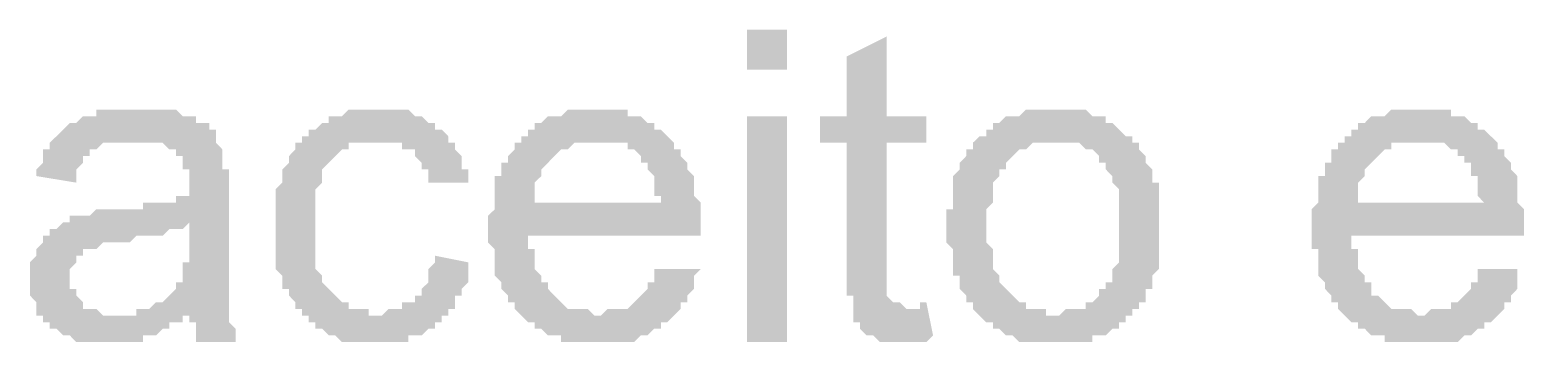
# Model space of a CAD drawing. Header units: millimetres. Extents: x 3949 to 6216, y -1987 to -943.
# Drawn here: x 4947.22 to 4958.2, y -1682.81 to -1680.52 of the extents above; entities that cross this region are included whole.
import ezdxf

# ---------------------------------------------------------------- set-up
doc = ezdxf.new("R2010")
doc.units = ezdxf.units.MM
doc.layers.add('PADRÃO DE ENTRADA', color=7, linetype='Continuous', lineweight=0)

msp = doc.modelspace()

# ---------------------------------------------------------------- hatches: boundary and pattern name
at = {"layer": 'PADRÃO DE ENTRADA', "transparency": 33554559}
for points in [[(4953.807, -1682.517), (4953.856, -1682.761), (4953.807, -1682.81), (4953.759, -1682.81), (4953.759, -1682.81), (4953.71, -1682.81), (4953.661, -1682.81), (4953.661, -1682.81), (4953.612, -1682.81), (4953.612, -1682.81), (4953.563, -1682.81), (4953.514, -1682.81), (4953.514, -1682.81), (4953.466, -1682.81), (4953.417, -1682.761), (4953.417, -1682.761), (4953.417, -1682.761), (4953.368, -1682.761), (4953.319, -1682.712), (4953.319, -1682.712), (4953.319, -1682.664), (4953.27, -1682.664), (4953.27, -1682.615), (4953.27, -1682.615), (4953.27, -1682.615), (4953.27, -1682.566), (4953.27, -1682.566), (4953.27, -1682.517), (4953.27, -1682.468), (4953.222, -1682.468), (4953.222, -1682.419), (4953.222, -1682.371), (4953.222, -1682.322), (4953.222, -1682.322), (4953.222, -1681.345), (4953.026, -1681.345), (4953.026, -1681.15), (4953.222, -1681.15), (4953.222, -1680.711), (4953.514, -1680.564), (4953.514, -1681.15), (4953.807, -1681.15), (4953.807, -1681.345), (4953.514, -1681.345), (4953.514, -1682.322), (4953.514, -1682.371), (4953.514, -1682.419), (4953.514, -1682.419), (4953.514, -1682.468), (4953.514, -1682.468), (4953.563, -1682.517), (4953.563, -1682.517), (4953.563, -1682.517), (4953.612, -1682.517), (4953.661, -1682.566), (4953.661, -1682.566), (4953.661, -1682.566), (4953.71, -1682.566), (4953.759, -1682.566), (4953.759, -1682.517), (4953.807, -1682.517)], [(4950.195, -1682.175), (4950.439, -1682.224), (4950.439, -1682.273), (4950.439, -1682.273), (4950.439, -1682.322), (4950.439, -1682.371), (4950.439, -1682.371), (4950.39, -1682.419), (4950.39, -1682.419), (4950.39, -1682.468), (4950.341, -1682.468), (4950.341, -1682.517), (4950.341, -1682.566), (4950.292, -1682.566), (4950.292, -1682.615), (4950.292, -1682.615), (4950.244, -1682.615), (4950.244, -1682.664), (4950.244, -1682.664), (4950.195, -1682.664), (4950.195, -1682.712), (4950.146, -1682.712), (4950.146, -1682.712), (4950.097, -1682.761), (4950.048, -1682.761), (4950.048, -1682.761), (4949.999, -1682.761), (4949.999, -1682.81), (4949.951, -1682.81), (4949.902, -1682.81), (4949.902, -1682.81), (4949.853, -1682.81), (4949.853, -1682.81), (4949.804, -1682.81), (4949.755, -1682.81), (4949.755, -1682.81), (4949.706, -1682.81), (4949.658, -1682.81), (4949.609, -1682.81), (4949.609, -1682.81), (4949.56, -1682.81), (4949.56, -1682.81), (4949.511, -1682.81), (4949.462, -1682.761), (4949.462, -1682.761), (4949.414, -1682.761), (4949.414, -1682.761), (4949.365, -1682.712), (4949.365, -1682.712), (4949.316, -1682.712), (4949.316, -1682.664), (4949.267, -1682.664), (4949.267, -1682.615), (4949.218, -1682.615), (4949.218, -1682.615), (4949.218, -1682.566), (4949.169, -1682.566), (4949.169, -1682.517), (4949.169, -1682.517), (4949.121, -1682.468), (4949.121, -1682.468), (4949.121, -1682.419), (4949.072, -1682.419), (4949.072, -1682.371), (4949.072, -1682.371), (4949.072, -1682.322), (4949.072, -1682.322), (4949.023, -1682.273), (4949.023, -1682.224), (4949.023, -1682.224), (4949.023, -1682.175), (4949.023, -1682.127), (4949.023, -1682.127), (4949.023, -1682.078), (4949.023, -1682.029), (4949.023, -1681.98), (4949.023, -1681.98), (4949.023, -1681.931), (4949.023, -1681.882), (4949.023, -1681.882), (4949.023, -1681.834), (4949.023, -1681.785), (4949.023, -1681.785), (4949.023, -1681.736), (4949.023, -1681.687), (4949.023, -1681.687), (4949.072, -1681.638), (4949.072, -1681.59), (4949.072, -1681.59), (4949.072, -1681.541), (4949.072, -1681.541), (4949.121, -1681.492), (4949.121, -1681.492), (4949.121, -1681.443), (4949.121, -1681.443), (4949.169, -1681.394), (4949.169, -1681.394), (4949.169, -1681.345), (4949.218, -1681.345), (4949.218, -1681.297), (4949.267, -1681.297), (4949.267, -1681.248), (4949.267, -1681.248), (4949.316, -1681.248), (4949.365, -1681.199), (4949.365, -1681.199), (4949.365, -1681.199), (4949.414, -1681.199), (4949.414, -1681.15), (4949.462, -1681.15), (4949.511, -1681.15), (4949.511, -1681.15), (4949.56, -1681.101), (4949.56, -1681.101), (4949.609, -1681.101), (4949.658, -1681.101), (4949.658, -1681.101), (4949.706, -1681.101), (4949.755, -1681.101), (4949.755, -1681.101), (4949.804, -1681.101), (4949.853, -1681.101), (4949.853, -1681.101), (4949.902, -1681.101), (4949.951, -1681.101), (4949.951, -1681.101), (4949.999, -1681.101), (4950.048, -1681.15), (4950.048, -1681.15), (4950.097, -1681.15), (4950.097, -1681.15), (4950.146, -1681.199), (4950.146, -1681.199), (4950.195, -1681.199), (4950.195, -1681.248), (4950.244, -1681.248), (4950.244, -1681.248), (4950.292, -1681.297), (4950.292, -1681.297), (4950.292, -1681.345), (4950.341, -1681.345), (4950.341, -1681.394), (4950.341, -1681.394), (4950.39, -1681.443), (4950.39, -1681.492), (4950.39, -1681.492), (4950.39, -1681.541), (4950.439, -1681.541), (4950.439, -1681.59), (4950.439, -1681.638), (4950.146, -1681.638), (4950.146, -1681.638), (4950.146, -1681.59), (4950.146, -1681.541), (4950.097, -1681.541), (4950.097, -1681.492), (4950.097, -1681.492), (4950.048, -1681.443), (4950.048, -1681.443), (4950.048, -1681.394), (4949.999, -1681.394), (4949.999, -1681.394), (4949.951, -1681.394), (4949.951, -1681.345), (4949.902, -1681.345), (4949.902, -1681.345), (4949.853, -1681.345), (4949.804, -1681.345), (4949.804, -1681.345), (4949.755, -1681.345), (4949.755, -1681.345), (4949.706, -1681.345), (4949.658, -1681.345), (4949.658, -1681.345), (4949.609, -1681.345), (4949.609, -1681.345), (4949.56, -1681.345), (4949.56, -1681.394), (4949.511, -1681.394), (4949.511, -1681.394), (4949.462, -1681.443), (4949.462, -1681.443), (4949.414, -1681.492), (4949.414, -1681.492), (4949.414, -1681.492), (4949.365, -1681.541), (4949.365, -1681.541), (4949.365, -1681.59), (4949.365, -1681.59), (4949.365, -1681.638), (4949.316, -1681.687), (4949.316, -1681.687), (4949.316, -1681.736), (4949.316, -1681.785), (4949.316, -1681.785), (4949.316, -1681.834), (4949.316, -1681.882), (4949.316, -1681.882), (4949.316, -1681.931), (4949.316, -1681.98), (4949.316, -1681.98), (4949.316, -1682.029), (4949.316, -1682.078), (4949.316, -1682.127), (4949.316, -1682.127), (4949.316, -1682.175), (4949.316, -1682.224), (4949.316, -1682.224), (4949.316, -1682.273), (4949.365, -1682.322), (4949.365, -1682.322), (4949.365, -1682.371), (4949.365, -1682.371), (4949.414, -1682.419), (4949.414, -1682.419), (4949.414, -1682.419), (4949.414, -1682.419), (4949.462, -1682.468), (4949.462, -1682.468), (4949.511, -1682.517), (4949.511, -1682.517), (4949.56, -1682.517), (4949.56, -1682.566), (4949.609, -1682.566), (4949.609, -1682.566), (4949.658, -1682.566), (4949.706, -1682.566), (4949.706, -1682.615), (4949.755, -1682.615), (4949.755, -1682.615), (4949.804, -1682.615), (4949.853, -1682.566), (4949.853, -1682.566), (4949.902, -1682.566), (4949.902, -1682.566), (4949.951, -1682.566), (4949.951, -1682.517), (4949.999, -1682.517), (4950.048, -1682.517), (4950.048, -1682.468), (4950.048, -1682.468), (4950.097, -1682.468), (4950.097, -1682.419), (4950.097, -1682.419), (4950.146, -1682.371), (4950.146, -1682.371), (4950.146, -1682.322), (4950.146, -1682.273), (4950.146, -1682.273), (4950.195, -1682.224), (4950.195, -1682.175), (4950.195, -1682.175)]]:
    msp.add_hatch(color=7, dxfattribs=at).paths.add_polyline_path(points)
h = msp.add_hatch(color=7, dxfattribs=at)
h.paths.add_polyline_path([(4948.388, -1682.566), (4948.388, -1682.615), (4948.34, -1682.615), (4948.34, -1682.664), (4948.291, -1682.664), (4948.242, -1682.664), (4948.242, -1682.712), (4948.193, -1682.712), (4948.193, -1682.712), (4948.144, -1682.761), (4948.144, -1682.761), (4948.095, -1682.761), (4948.095, -1682.761), (4948.047, -1682.761), (4948.047, -1682.81), (4947.998, -1682.81), (4947.998, -1682.81), (4947.949, -1682.81), (4947.9, -1682.81), (4947.9, -1682.81), (4947.851, -1682.81), (4947.802, -1682.81), (4947.802, -1682.81), (4947.754, -1682.81), (4947.705, -1682.81), (4947.656, -1682.81), (4947.656, -1682.81), (4947.607, -1682.81), (4947.607, -1682.81), (4947.558, -1682.81), (4947.51, -1682.761), (4947.51, -1682.761), (4947.461, -1682.761), (4947.461, -1682.761), (4947.412, -1682.712), (4947.412, -1682.712), (4947.363, -1682.712), (4947.363, -1682.712), (4947.363, -1682.664), (4947.314, -1682.664), (4947.314, -1682.615), (4947.265, -1682.615), (4947.265, -1682.566), (4947.265, -1682.566), (4947.265, -1682.517), (4947.217, -1682.468), (4947.217, -1682.468), (4947.217, -1682.419), (4947.217, -1682.371), (4947.217, -1682.371), (4947.217, -1682.371), (4947.217, -1682.322), (4947.217, -1682.273), (4947.217, -1682.273), (4947.217, -1682.224), (4947.265, -1682.175), (4947.265, -1682.175), (4947.265, -1682.127), (4947.265, -1682.127), (4947.314, -1682.078), (4947.314, -1682.078), (4947.314, -1682.029), (4947.363, -1682.029), (4947.363, -1681.98), (4947.412, -1681.98), (4947.412, -1681.98), (4947.461, -1681.931), (4947.461, -1681.931), (4947.51, -1681.931), (4947.51, -1681.882), (4947.558, -1681.882), (4947.607, -1681.882), (4947.607, -1681.882), (4947.656, -1681.882), (4947.656, -1681.882), (4947.705, -1681.834), (4947.754, -1681.834), (4947.754, -1681.834), (4947.802, -1681.834), (4947.851, -1681.834), (4947.851, -1681.834), (4947.9, -1681.834), (4947.949, -1681.834), (4947.998, -1681.834), (4948.047, -1681.834), (4948.047, -1681.785), (4948.095, -1681.785), (4948.144, -1681.785), (4948.193, -1681.785), (4948.193, -1681.785), (4948.242, -1681.785), (4948.242, -1681.785), (4948.291, -1681.785), (4948.291, -1681.736), (4948.34, -1681.736), (4948.34, -1681.736), (4948.388, -1681.736), (4948.388, -1681.687), (4948.388, -1681.687), (4948.388, -1681.638), (4948.388, -1681.638), (4948.388, -1681.59), (4948.388, -1681.541), (4948.34, -1681.541), (4948.34, -1681.492), (4948.34, -1681.492), (4948.34, -1681.443), (4948.291, -1681.443), (4948.291, -1681.443), (4948.291, -1681.394), (4948.242, -1681.394), (4948.242, -1681.394), (4948.193, -1681.345), (4948.193, -1681.345), (4948.144, -1681.345), (4948.095, -1681.345), (4948.095, -1681.345), (4948.047, -1681.345), (4947.998, -1681.345), (4947.998, -1681.345), (4947.949, -1681.345), (4947.9, -1681.345), (4947.851, -1681.345), (4947.851, -1681.345), (4947.802, -1681.345), (4947.754, -1681.345), (4947.754, -1681.345), (4947.705, -1681.394), (4947.705, -1681.394), (4947.705, -1681.394), (4947.656, -1681.394), (4947.656, -1681.443), (4947.607, -1681.443), (4947.607, -1681.492), (4947.607, -1681.492), (4947.558, -1681.541), (4947.558, -1681.541), (4947.558, -1681.59), (4947.558, -1681.638), (4947.558, -1681.638), (4947.265, -1681.59), (4947.265, -1681.59), (4947.265, -1681.541), (4947.314, -1681.492), (4947.314, -1681.492), (4947.314, -1681.443), (4947.314, -1681.394), (4947.363, -1681.394), (4947.363, -1681.345), (4947.363, -1681.345), (4947.412, -1681.297), (4947.412, -1681.297), (4947.412, -1681.297), (4947.461, -1681.248), (4947.461, -1681.248), (4947.51, -1681.199), (4947.51, -1681.199), (4947.558, -1681.199), (4947.607, -1681.15), (4947.607, -1681.15), (4947.656, -1681.15), (4947.656, -1681.15), (4947.705, -1681.15), (4947.705, -1681.101), (4947.754, -1681.101), (4947.802, -1681.101), (4947.802, -1681.101), (4947.851, -1681.101), (4947.9, -1681.101), (4947.9, -1681.101), (4947.949, -1681.101), (4947.998, -1681.101), (4947.998, -1681.101), (4948.047, -1681.101), (4948.095, -1681.101), (4948.144, -1681.101), (4948.144, -1681.101), (4948.193, -1681.101), (4948.242, -1681.101), (4948.242, -1681.101), (4948.291, -1681.101), (4948.291, -1681.101), (4948.34, -1681.15), (4948.388, -1681.15), (4948.388, -1681.15), (4948.437, -1681.15), (4948.437, -1681.199), (4948.486, -1681.199), (4948.535, -1681.199), (4948.535, -1681.248), (4948.535, -1681.248), (4948.584, -1681.248), (4948.584, -1681.297), (4948.584, -1681.297), (4948.584, -1681.345), (4948.632, -1681.394), (4948.632, -1681.394), (4948.632, -1681.443), (4948.632, -1681.443), (4948.632, -1681.492), (4948.632, -1681.492), (4948.632, -1681.541), (4948.681, -1681.541), (4948.681, -1681.59), (4948.681, -1681.638), (4948.681, -1681.687), (4948.681, -1681.736), (4948.681, -1681.736), (4948.681, -1682.078), (4948.681, -1682.127), (4948.681, -1682.175), (4948.681, -1682.224), (4948.681, -1682.273), (4948.681, -1682.322), (4948.681, -1682.371), (4948.681, -1682.371), (4948.681, -1682.419), (4948.681, -1682.468), (4948.681, -1682.468), (4948.681, -1682.517), (4948.681, -1682.517), (4948.681, -1682.566), (4948.681, -1682.566), (4948.681, -1682.566), (4948.681, -1682.566), (4948.681, -1682.615), (4948.681, -1682.664), (4948.681, -1682.664), (4948.73, -1682.712), (4948.73, -1682.761), (4948.73, -1682.761), (4948.73, -1682.81), (4948.437, -1682.81), (4948.437, -1682.761), (4948.437, -1682.712), (4948.437, -1682.712), (4948.437, -1682.664), (4948.388, -1682.664), (4948.388, -1682.615), (4948.388, -1682.566)], flags=0)
h.paths.add_polyline_path([(4948.388, -1681.931), (4948.34, -1681.98), (4948.34, -1681.98), (4948.291, -1681.98), (4948.291, -1681.98), (4948.242, -1681.98), (4948.242, -1681.98), (4948.193, -1682.029), (4948.144, -1682.029), (4948.144, -1682.029), (4948.095, -1682.029), (4948.047, -1682.029), (4948.047, -1682.029), (4947.998, -1682.029), (4947.949, -1682.078), (4947.9, -1682.078), (4947.851, -1682.078), (4947.851, -1682.078), (4947.802, -1682.078), (4947.754, -1682.078), (4947.754, -1682.078), (4947.705, -1682.127), (4947.705, -1682.127), (4947.656, -1682.127), (4947.656, -1682.127), (4947.607, -1682.127), (4947.607, -1682.175), (4947.558, -1682.175), (4947.558, -1682.224), (4947.558, -1682.224), (4947.51, -1682.273), (4947.51, -1682.273), (4947.51, -1682.322), (4947.51, -1682.322), (4947.51, -1682.371), (4947.51, -1682.419), (4947.558, -1682.419), (4947.558, -1682.468), (4947.558, -1682.468), (4947.607, -1682.517), (4947.607, -1682.517), (4947.607, -1682.566), (4947.656, -1682.566), (4947.656, -1682.566), (4947.705, -1682.566), (4947.754, -1682.615), (4947.754, -1682.615), (4947.802, -1682.615), (4947.851, -1682.615), (4947.851, -1682.615), (4947.9, -1682.615), (4947.9, -1682.615), (4947.949, -1682.615), (4947.998, -1682.615), (4947.998, -1682.566), (4948.047, -1682.566), (4948.095, -1682.566), (4948.095, -1682.566), (4948.144, -1682.517), (4948.144, -1682.517), (4948.193, -1682.517), (4948.193, -1682.517), (4948.242, -1682.468), (4948.242, -1682.468), (4948.291, -1682.419), (4948.291, -1682.419), (4948.291, -1682.371), (4948.34, -1682.371), (4948.34, -1682.322), (4948.34, -1682.322), (4948.34, -1682.273), (4948.34, -1682.273), (4948.34, -1682.224), (4948.388, -1682.224), (4948.388, -1682.175), (4948.388, -1682.127), (4948.388, -1682.078), (4948.388, -1682.078), (4948.388, -1682.078)], flags=0)
h = msp.add_hatch(color=7, dxfattribs=at)
h.paths.add_polyline_path([(4951.855, -1682.273), (4952.148, -1682.273), (4952.099, -1682.322), (4952.099, -1682.371), (4952.099, -1682.371), (4952.099, -1682.419), (4952.05, -1682.468), (4952.05, -1682.468), (4952.05, -1682.517), (4952.001, -1682.517), (4952.001, -1682.566), (4952.001, -1682.566), (4951.952, -1682.615), (4951.952, -1682.615), (4951.903, -1682.664), (4951.903, -1682.664), (4951.855, -1682.664), (4951.855, -1682.664), (4951.855, -1682.712), (4951.806, -1682.712), (4951.806, -1682.712), (4951.757, -1682.761), (4951.757, -1682.761), (4951.708, -1682.761), (4951.708, -1682.761), (4951.659, -1682.81), (4951.61, -1682.81), (4951.61, -1682.81), (4951.562, -1682.81), (4951.513, -1682.81), (4951.513, -1682.81), (4951.464, -1682.81), (4951.415, -1682.81), (4951.415, -1682.81), (4951.415, -1682.81), (4951.366, -1682.81), (4951.318, -1682.81), (4951.269, -1682.81), (4951.269, -1682.81), (4951.22, -1682.81), (4951.171, -1682.81), (4951.171, -1682.81), (4951.122, -1682.81), (4951.122, -1682.761), (4951.073, -1682.761), (4951.025, -1682.761), (4951.025, -1682.761), (4950.976, -1682.712), (4950.976, -1682.712), (4950.927, -1682.712), (4950.927, -1682.664), (4950.878, -1682.664), (4950.878, -1682.664), (4950.829, -1682.615), (4950.829, -1682.615), (4950.829, -1682.615), (4950.781, -1682.566), (4950.781, -1682.566), (4950.781, -1682.517), (4950.732, -1682.517), (4950.732, -1682.468), (4950.732, -1682.468), (4950.683, -1682.419), (4950.683, -1682.419), (4950.683, -1682.371), (4950.683, -1682.371), (4950.634, -1682.322), (4950.634, -1682.322), (4950.634, -1682.273), (4950.634, -1682.224), (4950.634, -1682.224), (4950.634, -1682.175), (4950.634, -1682.127), (4950.634, -1682.127), (4950.585, -1682.078), (4950.585, -1682.029), (4950.585, -1681.98), (4950.585, -1681.98), (4950.585, -1681.931), (4950.585, -1681.882), (4950.585, -1681.882), (4950.634, -1681.834), (4950.634, -1681.785), (4950.634, -1681.785), (4950.634, -1681.736), (4950.634, -1681.687), (4950.634, -1681.687), (4950.634, -1681.638), (4950.634, -1681.59), (4950.683, -1681.59), (4950.683, -1681.541), (4950.683, -1681.541), (4950.683, -1681.492), (4950.732, -1681.492), (4950.732, -1681.443), (4950.732, -1681.443), (4950.781, -1681.394), (4950.781, -1681.394), (4950.781, -1681.345), (4950.829, -1681.345), (4950.829, -1681.345), (4950.829, -1681.297), (4950.878, -1681.297), (4950.878, -1681.248), (4950.927, -1681.248), (4950.927, -1681.199), (4950.976, -1681.199), (4950.976, -1681.199), (4951.025, -1681.15), (4951.025, -1681.15), (4951.073, -1681.15), (4951.073, -1681.15), (4951.122, -1681.15), (4951.171, -1681.101), (4951.171, -1681.101), (4951.22, -1681.101), (4951.269, -1681.101), (4951.269, -1681.101), (4951.318, -1681.101), (4951.366, -1681.101), (4951.366, -1681.101), (4951.366, -1681.101), (4951.415, -1681.101), (4951.464, -1681.101), (4951.464, -1681.101), (4951.513, -1681.101), (4951.562, -1681.101), (4951.562, -1681.101), (4951.61, -1681.101), (4951.61, -1681.15), (4951.659, -1681.15), (4951.708, -1681.15), (4951.708, -1681.15), (4951.757, -1681.199), (4951.757, -1681.199), (4951.806, -1681.199), (4951.806, -1681.248), (4951.855, -1681.248), (4951.855, -1681.248), (4951.903, -1681.297), (4951.903, -1681.297), (4951.903, -1681.297), (4951.952, -1681.345), (4951.952, -1681.345), (4951.952, -1681.394), (4952.001, -1681.394), (4952.001, -1681.443), (4952.001, -1681.443), (4952.05, -1681.492), (4952.05, -1681.492), (4952.05, -1681.541), (4952.05, -1681.541), (4952.099, -1681.59), (4952.099, -1681.638), (4952.099, -1681.638), (4952.099, -1681.687), (4952.099, -1681.736), (4952.099, -1681.736), (4952.148, -1681.785), (4952.148, -1681.834), (4952.148, -1681.834), (4952.148, -1681.882), (4952.148, -1681.931), (4952.148, -1681.931), (4952.148, -1681.98), (4952.148, -1682.029), (4952.148, -1682.029), (4950.878, -1682.029), (4950.878, -1682.078), (4950.878, -1682.127), (4950.927, -1682.127), (4950.927, -1682.175), (4950.927, -1682.224), (4950.927, -1682.224), (4950.927, -1682.273), (4950.927, -1682.273), (4950.976, -1682.322), (4950.976, -1682.322), (4950.976, -1682.371), (4951.025, -1682.371), (4951.025, -1682.419), (4951.025, -1682.419), (4951.073, -1682.468), (4951.073, -1682.468), (4951.073, -1682.468), (4951.122, -1682.517), (4951.122, -1682.517), (4951.171, -1682.566), (4951.22, -1682.566), (4951.22, -1682.566), (4951.269, -1682.566), (4951.269, -1682.566), (4951.318, -1682.566), (4951.366, -1682.615), (4951.366, -1682.615), (4951.415, -1682.615), (4951.415, -1682.615), (4951.464, -1682.566), (4951.513, -1682.566), (4951.513, -1682.566), (4951.562, -1682.566), (4951.562, -1682.566), (4951.61, -1682.566), (4951.659, -1682.517), (4951.659, -1682.517), (4951.659, -1682.517), (4951.708, -1682.468), (4951.708, -1682.468), (4951.757, -1682.419), (4951.757, -1682.419), (4951.757, -1682.371), (4951.806, -1682.371), (4951.806, -1682.322), (4951.806, -1682.273), (4951.855, -1682.273), (4951.855, -1682.273)], flags=0)
h.paths.add_polyline_path([(4950.927, -1681.785), (4951.855, -1681.785), (4951.855, -1681.736), (4951.806, -1681.736), (4951.806, -1681.687), (4951.806, -1681.638), (4951.806, -1681.638), (4951.806, -1681.59), (4951.806, -1681.59), (4951.757, -1681.541), (4951.757, -1681.541), (4951.757, -1681.492), (4951.708, -1681.492), (4951.708, -1681.443), (4951.708, -1681.443), (4951.659, -1681.394), (4951.659, -1681.394), (4951.61, -1681.394), (4951.61, -1681.345), (4951.562, -1681.345), (4951.513, -1681.345), (4951.513, -1681.345), (4951.464, -1681.345), (4951.464, -1681.345), (4951.415, -1681.345), (4951.366, -1681.345), (4951.366, -1681.345), (4951.318, -1681.345), (4951.269, -1681.345), (4951.269, -1681.345), (4951.22, -1681.345), (4951.22, -1681.345), (4951.171, -1681.394), (4951.122, -1681.394), (4951.122, -1681.394), (4951.073, -1681.443), (4951.073, -1681.443), (4951.073, -1681.443), (4951.025, -1681.492), (4951.025, -1681.492), (4950.976, -1681.541), (4950.976, -1681.541), (4950.976, -1681.59), (4950.976, -1681.59), (4950.927, -1681.638), (4950.927, -1681.638), (4950.927, -1681.687), (4950.927, -1681.736), (4950.927, -1681.736), (4950.927, -1681.785), (4950.927, -1681.785)], flags=0)
h = msp.add_hatch(color=7, dxfattribs=at)
h.paths.add_polyline_path([(4953.954, -1681.98), (4953.954, -1681.931), (4953.954, -1681.882), (4953.954, -1681.834), (4954.003, -1681.834), (4954.003, -1681.785), (4954.003, -1681.736), (4954.003, -1681.687), (4954.003, -1681.687), (4954.003, -1681.638), (4954.003, -1681.638), (4954.003, -1681.59), (4954.052, -1681.541), (4954.052, -1681.541), (4954.052, -1681.492), (4954.052, -1681.492), (4954.1, -1681.443), (4954.1, -1681.443), (4954.1, -1681.394), (4954.149, -1681.394), (4954.149, -1681.345), (4954.149, -1681.345), (4954.198, -1681.297), (4954.198, -1681.297), (4954.247, -1681.297), (4954.247, -1681.297), (4954.247, -1681.248), (4954.296, -1681.248), (4954.296, -1681.199), (4954.344, -1681.199), (4954.344, -1681.199), (4954.393, -1681.15), (4954.393, -1681.15), (4954.442, -1681.15), (4954.491, -1681.15), (4954.491, -1681.15), (4954.54, -1681.101), (4954.54, -1681.101), (4954.589, -1681.101), (4954.637, -1681.101), (4954.637, -1681.101), (4954.686, -1681.101), (4954.735, -1681.101), (4954.735, -1681.101), (4954.735, -1681.101), (4954.784, -1681.101), (4954.833, -1681.101), (4954.833, -1681.101), (4954.881, -1681.101), (4954.93, -1681.101), (4954.93, -1681.101), (4954.979, -1681.101), (4955.028, -1681.15), (4955.028, -1681.15), (4955.077, -1681.15), (4955.077, -1681.15), (4955.126, -1681.15), (4955.126, -1681.199), (4955.174, -1681.199), (4955.174, -1681.199), (4955.223, -1681.248), (4955.223, -1681.248), (4955.272, -1681.297), (4955.272, -1681.297), (4955.321, -1681.297), (4955.321, -1681.345), (4955.37, -1681.345), (4955.37, -1681.394), (4955.37, -1681.394), (4955.418, -1681.443), (4955.418, -1681.443), (4955.418, -1681.492), (4955.418, -1681.492), (4955.467, -1681.541), (4955.467, -1681.541), (4955.467, -1681.59), (4955.467, -1681.638), (4955.516, -1681.638), (4955.516, -1681.687), (4955.516, -1681.687), (4955.516, -1681.736), (4955.516, -1681.785), (4955.516, -1681.785), (4955.516, -1681.834), (4955.516, -1681.882), (4955.516, -1681.931), (4955.516, -1681.931), (4955.516, -1681.98), (4955.516, -1682.029), (4955.516, -1682.029), (4955.516, -1682.078), (4955.516, -1682.127), (4955.516, -1682.175), (4955.516, -1682.175), (4955.516, -1682.224), (4955.516, -1682.224), (4955.516, -1682.273), (4955.467, -1682.322), (4955.467, -1682.322), (4955.467, -1682.371), (4955.467, -1682.371), (4955.467, -1682.419), (4955.418, -1682.419), (4955.418, -1682.419), (4955.418, -1682.468), (4955.418, -1682.517), (4955.37, -1682.517), (4955.37, -1682.566), (4955.321, -1682.566), (4955.321, -1682.615), (4955.321, -1682.615), (4955.272, -1682.615), (4955.272, -1682.664), (4955.223, -1682.664), (4955.223, -1682.712), (4955.174, -1682.712), (4955.174, -1682.712), (4955.126, -1682.761), (4955.077, -1682.761), (4955.077, -1682.761), (4955.028, -1682.761), (4955.028, -1682.81), (4954.979, -1682.81), (4954.93, -1682.81), (4954.93, -1682.81), (4954.881, -1682.81), (4954.833, -1682.81), (4954.833, -1682.81), (4954.784, -1682.81), (4954.735, -1682.81), (4954.735, -1682.81), (4954.735, -1682.81), (4954.686, -1682.81), (4954.637, -1682.81), (4954.637, -1682.81), (4954.589, -1682.81), (4954.54, -1682.81), (4954.54, -1682.81), (4954.491, -1682.81), (4954.442, -1682.761), (4954.442, -1682.761), (4954.393, -1682.761), (4954.393, -1682.761), (4954.344, -1682.712), (4954.344, -1682.712), (4954.296, -1682.712), (4954.296, -1682.664), (4954.247, -1682.664), (4954.247, -1682.664), (4954.198, -1682.615), (4954.198, -1682.615), (4954.149, -1682.566), (4954.149, -1682.566), (4954.149, -1682.517), (4954.1, -1682.517), (4954.1, -1682.468), (4954.1, -1682.468), (4954.052, -1682.419), (4954.052, -1682.419), (4954.052, -1682.371), (4954.052, -1682.371), (4954.052, -1682.322), (4954.003, -1682.322), (4954.003, -1682.273), (4954.003, -1682.224), (4954.003, -1682.224), (4954.003, -1682.175), (4954.003, -1682.127), (4954.003, -1682.127), (4953.954, -1682.078), (4953.954, -1682.029), (4953.954, -1682.029), (4953.954, -1681.98), (4953.954, -1681.98)], flags=0)
h.paths.add_polyline_path([(4954.247, -1681.98), (4954.247, -1681.98), (4954.247, -1682.029), (4954.247, -1682.078), (4954.296, -1682.127), (4954.296, -1682.127), (4954.296, -1682.175), (4954.296, -1682.224), (4954.296, -1682.224), (4954.296, -1682.273), (4954.296, -1682.273), (4954.344, -1682.322), (4954.344, -1682.322), (4954.344, -1682.371), (4954.344, -1682.371), (4954.393, -1682.419), (4954.393, -1682.419), (4954.393, -1682.419), (4954.442, -1682.468), (4954.442, -1682.468), (4954.491, -1682.517), (4954.491, -1682.517), (4954.54, -1682.517), (4954.54, -1682.566), (4954.589, -1682.566), (4954.589, -1682.566), (4954.637, -1682.566), (4954.686, -1682.566), (4954.686, -1682.615), (4954.735, -1682.615), (4954.735, -1682.615), (4954.784, -1682.615), (4954.833, -1682.566), (4954.833, -1682.566), (4954.881, -1682.566), (4954.881, -1682.566), (4954.93, -1682.566), (4954.979, -1682.566), (4954.979, -1682.517), (4955.028, -1682.517), (4955.028, -1682.517), (4955.077, -1682.468), (4955.077, -1682.468), (4955.077, -1682.419), (4955.126, -1682.419), (4955.126, -1682.371), (4955.126, -1682.371), (4955.174, -1682.371), (4955.174, -1682.322), (4955.174, -1682.273), (4955.174, -1682.273), (4955.223, -1682.224), (4955.223, -1682.224), (4955.223, -1682.175), (4955.223, -1682.127), (4955.223, -1682.127), (4955.223, -1682.078), (4955.223, -1682.029), (4955.223, -1681.98), (4955.223, -1681.98), (4955.223, -1681.931), (4955.223, -1681.931), (4955.223, -1681.882), (4955.223, -1681.834), (4955.223, -1681.785), (4955.223, -1681.785), (4955.223, -1681.736), (4955.223, -1681.687), (4955.223, -1681.687), (4955.174, -1681.638), (4955.174, -1681.638), (4955.174, -1681.59), (4955.174, -1681.59), (4955.126, -1681.541), (4955.126, -1681.541), (4955.126, -1681.492), (4955.077, -1681.492), (4955.077, -1681.443), (4955.077, -1681.443), (4955.028, -1681.394), (4955.028, -1681.394), (4954.979, -1681.394), (4954.93, -1681.345), (4954.93, -1681.345), (4954.881, -1681.345), (4954.881, -1681.345), (4954.833, -1681.345), (4954.784, -1681.345), (4954.784, -1681.345), (4954.735, -1681.345), (4954.735, -1681.345), (4954.686, -1681.345), (4954.637, -1681.345), (4954.637, -1681.345), (4954.589, -1681.345), (4954.589, -1681.345), (4954.54, -1681.394), (4954.54, -1681.394), (4954.491, -1681.394), (4954.442, -1681.443), (4954.442, -1681.443), (4954.442, -1681.443), (4954.393, -1681.492), (4954.393, -1681.492), (4954.393, -1681.541), (4954.344, -1681.541), (4954.344, -1681.59), (4954.344, -1681.59), (4954.296, -1681.638), (4954.296, -1681.638), (4954.296, -1681.687), (4954.296, -1681.687), (4954.296, -1681.736), (4954.296, -1681.785), (4954.296, -1681.785), (4954.247, -1681.834), (4954.247, -1681.882), (4954.247, -1681.931), (4954.247, -1681.931), (4954.247, -1681.98)], flags=0)
h = msp.add_hatch(color=7, dxfattribs=at)
h.paths.add_polyline_path([(4957.908, -1682.273), (4958.152, -1682.273), (4958.152, -1682.322), (4958.152, -1682.371), (4958.152, -1682.371), (4958.152, -1682.419), (4958.104, -1682.468), (4958.104, -1682.468), (4958.104, -1682.517), (4958.055, -1682.517), (4958.055, -1682.566), (4958.055, -1682.566), (4958.006, -1682.615), (4958.006, -1682.615), (4957.957, -1682.664), (4957.957, -1682.664), (4957.908, -1682.664), (4957.908, -1682.664), (4957.908, -1682.712), (4957.86, -1682.712), (4957.86, -1682.712), (4957.811, -1682.761), (4957.811, -1682.761), (4957.762, -1682.761), (4957.762, -1682.761), (4957.713, -1682.81), (4957.664, -1682.81), (4957.664, -1682.81), (4957.615, -1682.81), (4957.567, -1682.81), (4957.567, -1682.81), (4957.518, -1682.81), (4957.469, -1682.81), (4957.469, -1682.81), (4957.469, -1682.81), (4957.42, -1682.81), (4957.371, -1682.81), (4957.322, -1682.81), (4957.322, -1682.81), (4957.274, -1682.81), (4957.225, -1682.81), (4957.225, -1682.81), (4957.176, -1682.81), (4957.176, -1682.761), (4957.127, -1682.761), (4957.078, -1682.761), (4957.078, -1682.761), (4957.03, -1682.712), (4957.03, -1682.712), (4956.981, -1682.712), (4956.981, -1682.664), (4956.932, -1682.664), (4956.932, -1682.664), (4956.883, -1682.615), (4956.883, -1682.615), (4956.883, -1682.615), (4956.834, -1682.566), (4956.834, -1682.566), (4956.834, -1682.517), (4956.785, -1682.517), (4956.785, -1682.468), (4956.785, -1682.468), (4956.737, -1682.419), (4956.737, -1682.419), (4956.737, -1682.371), (4956.737, -1682.371), (4956.688, -1682.322), (4956.688, -1682.322), (4956.688, -1682.273), (4956.688, -1682.224), (4956.688, -1682.224), (4956.688, -1682.175), (4956.688, -1682.127), (4956.639, -1682.127), (4956.639, -1682.078), (4956.639, -1682.029), (4956.639, -1681.98), (4956.639, -1681.98), (4956.639, -1681.931), (4956.639, -1681.882), (4956.639, -1681.882), (4956.639, -1681.834), (4956.688, -1681.785), (4956.688, -1681.785), (4956.688, -1681.736), (4956.688, -1681.687), (4956.688, -1681.687), (4956.688, -1681.638), (4956.688, -1681.59), (4956.737, -1681.59), (4956.737, -1681.541), (4956.737, -1681.541), (4956.737, -1681.492), (4956.785, -1681.492), (4956.785, -1681.443), (4956.785, -1681.443), (4956.785, -1681.394), (4956.834, -1681.394), (4956.834, -1681.345), (4956.883, -1681.345), (4956.883, -1681.345), (4956.883, -1681.297), (4956.932, -1681.297), (4956.932, -1681.248), (4956.981, -1681.248), (4956.981, -1681.199), (4957.03, -1681.199), (4957.03, -1681.199), (4957.078, -1681.15), (4957.078, -1681.15), (4957.127, -1681.15), (4957.127, -1681.15), (4957.176, -1681.15), (4957.225, -1681.101), (4957.225, -1681.101), (4957.274, -1681.101), (4957.274, -1681.101), (4957.322, -1681.101), (4957.371, -1681.101), (4957.371, -1681.101), (4957.42, -1681.101), (4957.42, -1681.101), (4957.469, -1681.101), (4957.518, -1681.101), (4957.518, -1681.101), (4957.567, -1681.101), (4957.615, -1681.101), (4957.615, -1681.101), (4957.664, -1681.101), (4957.664, -1681.15), (4957.713, -1681.15), (4957.762, -1681.15), (4957.762, -1681.15), (4957.811, -1681.199), (4957.811, -1681.199), (4957.86, -1681.199), (4957.86, -1681.248), (4957.908, -1681.248), (4957.908, -1681.248), (4957.957, -1681.297), (4957.957, -1681.297), (4957.957, -1681.297), (4958.006, -1681.345), (4958.006, -1681.345), (4958.006, -1681.394), (4958.055, -1681.394), (4958.055, -1681.443), (4958.055, -1681.443), (4958.104, -1681.492), (4958.104, -1681.492), (4958.104, -1681.541), (4958.104, -1681.541), (4958.152, -1681.59), (4958.152, -1681.638), (4958.152, -1681.638), (4958.152, -1681.687), (4958.152, -1681.736), (4958.152, -1681.736), (4958.152, -1681.785), (4958.201, -1681.834), (4958.201, -1681.834), (4958.201, -1681.882), (4958.201, -1681.931), (4958.201, -1681.931), (4958.201, -1681.98), (4958.201, -1682.029), (4958.201, -1682.029), (4956.932, -1682.029), (4956.932, -1682.078), (4956.932, -1682.127), (4956.981, -1682.127), (4956.981, -1682.175), (4956.981, -1682.224), (4956.981, -1682.224), (4956.981, -1682.273), (4956.981, -1682.273), (4957.03, -1682.322), (4957.03, -1682.322), (4957.03, -1682.371), (4957.078, -1682.371), (4957.078, -1682.419), (4957.078, -1682.419), (4957.078, -1682.468), (4957.127, -1682.468), (4957.127, -1682.468), (4957.176, -1682.517), (4957.176, -1682.517), (4957.225, -1682.566), (4957.274, -1682.566), (4957.274, -1682.566), (4957.322, -1682.566), (4957.322, -1682.566), (4957.371, -1682.566), (4957.42, -1682.615), (4957.42, -1682.615), (4957.469, -1682.615), (4957.469, -1682.615), (4957.518, -1682.566), (4957.567, -1682.566), (4957.567, -1682.566), (4957.615, -1682.566), (4957.615, -1682.566), (4957.664, -1682.566), (4957.664, -1682.517), (4957.713, -1682.517), (4957.713, -1682.517), (4957.762, -1682.468), (4957.762, -1682.468), (4957.811, -1682.419), (4957.811, -1682.419), (4957.811, -1682.371), (4957.86, -1682.371), (4957.86, -1682.322), (4957.86, -1682.273), (4957.908, -1682.273), (4957.908, -1682.273)], flags=0)
h.paths.add_polyline_path([(4956.981, -1681.785), (4957.908, -1681.785), (4957.86, -1681.736), (4957.86, -1681.736), (4957.86, -1681.687), (4957.86, -1681.638), (4957.86, -1681.638), (4957.86, -1681.59), (4957.811, -1681.59), (4957.811, -1681.541), (4957.811, -1681.541), (4957.811, -1681.492), (4957.762, -1681.492), (4957.762, -1681.443), (4957.713, -1681.443), (4957.713, -1681.394), (4957.713, -1681.394), (4957.664, -1681.394), (4957.615, -1681.345), (4957.615, -1681.345), (4957.567, -1681.345), (4957.567, -1681.345), (4957.518, -1681.345), (4957.469, -1681.345), (4957.469, -1681.345), (4957.42, -1681.345), (4957.42, -1681.345), (4957.371, -1681.345), (4957.322, -1681.345), (4957.322, -1681.345), (4957.274, -1681.345), (4957.225, -1681.345), (4957.225, -1681.394), (4957.176, -1681.394), (4957.176, -1681.394), (4957.127, -1681.443), (4957.127, -1681.443), (4957.127, -1681.443), (4957.078, -1681.492), (4957.078, -1681.492), (4957.03, -1681.541), (4957.03, -1681.541), (4957.03, -1681.59), (4957.03, -1681.59), (4956.981, -1681.638), (4956.981, -1681.638), (4956.981, -1681.687), (4956.981, -1681.736), (4956.981, -1681.736), (4956.981, -1681.785), (4956.981, -1681.785)], flags=0)

# ---------------------------------------------------------------- linework, layer by layer
at = {"layer": 'PADRÃO DE ENTRADA', "color": 7, "lineweight": 5, "transparency": 33554559}
for points in [[(4952.489, -1680.808), (4952.489, -1680.515), (4952.782, -1680.808), (4952.782, -1680.515)], [(4952.489, -1682.81), (4952.489, -1681.15), (4952.782, -1682.81), (4952.782, -1681.15)]]:
    msp.add_solid(points, dxfattribs=at)

doc.saveas('drawing.dxf')
